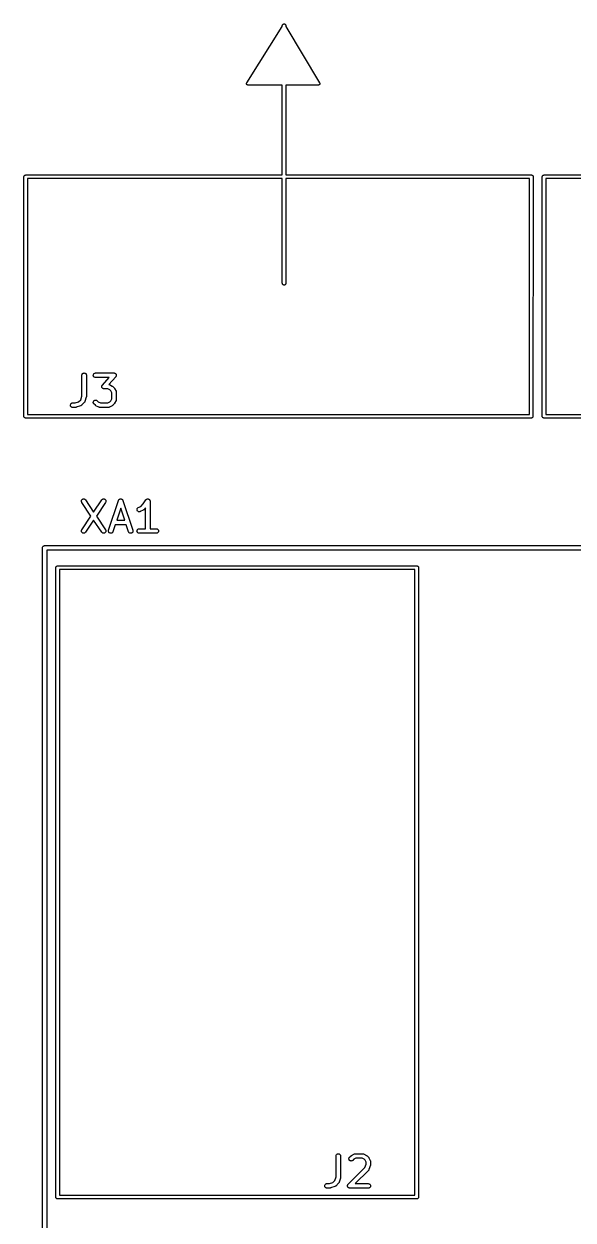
# Model space of a CAD drawing. Extents: x 3.21 to 7.14, y -3.49 to -0.7.
# Drawn here: x 3.208 to 3.93, y -2.274 to -0.701 of the extents above; entities that cross this region are included whole.
import ezdxf

# ---------------------------------------------------------------- set-up
doc = ezdxf.new("R2010")
doc.units = 0
doc.header["$MEASUREMENT"] = 0
doc.layers.add('BLACK', color=7, linetype='CONTINUOUS')

msp = doc.modelspace()

# ---------------------------------------------------------------- linework, layer by layer
at = {"layer": 'BLACK', "linetype": 'CONTINUOUS'}
for p, q in [((3.50084, -0.778447), (3.54764, -0.704551)), ((3.54764, -0.703301), (3.54767, -0.702954)), ((3.54764, -0.704551), (3.54764, -0.703301)), ((3.54767, -0.702954), (3.54781, -0.702509)), ((3.54781, -0.702509), (3.54803, -0.702099)), ((3.54803, -0.702099), (3.54832, -0.701739)), ((3.54832, -0.701739), (3.54868, -0.701444)), ((3.54868, -0.701444), (3.54909, -0.701224)), ((3.54909, -0.701224), (3.54954, -0.701089)), ((3.54954, -0.701089), (3.55, -0.701044)), ((3.55, -0.701044), (3.55046, -0.701089)), ((3.55046, -0.701089), (3.55091, -0.701224)), ((3.55091, -0.701224), (3.55132, -0.701444)), ((3.55132, -0.701444), (3.55168, -0.701739)), ((3.55168, -0.701739), (3.55197, -0.702099)), ((3.55197, -0.702099), (3.55219, -0.702509)), ((3.55219, -0.702509), (3.55233, -0.702954)), ((3.55233, -0.702954), (3.55236, -0.703301)), ((3.55236, -0.703301), (3.55236, -0.704611)), ((3.55236, -0.704611), (3.59669, -0.778487)), ((3.50053, -0.779486), (3.50055, -0.779323)), ((3.50053, -0.779515), (3.50053, -0.779486)), ((3.50053, -0.779543), (3.50053, -0.779515)), ((3.50055, -0.779706), (3.50053, -0.779543)), ((3.50055, -0.779323), (3.50056, -0.77916)), ((3.50057, -0.779869), (3.50055, -0.779706)), ((3.50056, -0.77916), (3.50057, -0.779133)), ((3.50057, -0.779104), (3.50062, -0.778947)), ((3.50057, -0.779133), (3.50057, -0.779104)), ((3.50057, -0.779896), (3.50057, -0.779869)), ((3.50058, -0.779924), (3.50057, -0.779896)), ((3.50063, -0.780081), (3.50058, -0.779924)), ((3.50062, -0.778947), (3.50066, -0.77879)), ((3.50067, -0.780237), (3.50063, -0.780081)), ((3.50066, -0.77879), (3.50068, -0.778764)), ((3.50069, -0.780263), (3.50067, -0.780237)), ((3.50068, -0.778764), (3.50069, -0.778737)), ((3.50069, -0.778737), (3.50076, -0.778593)), ((3.5007, -0.78029), (3.50069, -0.780263)), ((3.50078, -0.780433), (3.5007, -0.78029)), ((3.50076, -0.778593), (3.50084, -0.778447)), ((3.50085, -0.780578), (3.50078, -0.780433)), ((3.50087, -0.7806), (3.50085, -0.780578)), ((3.50088, -0.780625), (3.50087, -0.7806)), ((3.50099, -0.780749), (3.50088, -0.780625)), ((3.50109, -0.780877), (3.50099, -0.780749)), ((3.50112, -0.780896), (3.50109, -0.780877)), ((3.50113, -0.780917), (3.50112, -0.780896)), ((3.50126, -0.781019), (3.50113, -0.780917)), ((3.50139, -0.781124), (3.50126, -0.781019)), ((3.50141, -0.781138), (3.50139, -0.781124)), ((3.50144, -0.781156), (3.50141, -0.781138)), ((3.50158, -0.78123), (3.50144, -0.781156)), ((3.50172, -0.781309), (3.50158, -0.78123)), ((3.50175, -0.781318), (3.50172, -0.781309)), ((3.50178, -0.781331), (3.50175, -0.781318)), ((3.50193, -0.781376), (3.50178, -0.781331)), ((3.50209, -0.781425), (3.50193, -0.781376)), ((3.50212, -0.781429), (3.50209, -0.781425)), ((3.50215, -0.781436), (3.50212, -0.781429)), ((3.50231, -0.78145), (3.50215, -0.781436)), ((3.50247, -0.781468), (3.50231, -0.78145)), ((3.5025, -0.781469), (3.50247, -0.781468)), ((3.54764, -0.781469), (3.5025, -0.781469)), ((3.54764, -0.899657), (3.54764, -0.781469)), ((3.595, -0.781469), (3.55236, -0.781469)), ((3.55236, -0.781469), (3.55236, -0.899657)), ((3.59514, -0.781455), (3.595, -0.781469)), ((3.59528, -0.781449), (3.59514, -0.781455)), ((3.59533, -0.781436), (3.59528, -0.781449)), ((3.59538, -0.781431), (3.59533, -0.781436)), ((3.59552, -0.781391), (3.59538, -0.781431)), ((3.59565, -0.781357), (3.59552, -0.781391)), ((3.5957, -0.781335), (3.59565, -0.781357)), ((3.59575, -0.78132), (3.5957, -0.781335)), ((3.59587, -0.781254), (3.59575, -0.78132)), ((3.596, -0.781195), (3.59587, -0.781254)), ((3.59604, -0.781164), (3.596, -0.781195)), ((3.59609, -0.78114), (3.59604, -0.781164)), ((3.5962, -0.781051), (3.59609, -0.78114)), ((3.59631, -0.780968), (3.5962, -0.781051)), ((3.59635, -0.78093), (3.59631, -0.780968)), ((3.59639, -0.780897), (3.59635, -0.78093)), ((3.59648, -0.780789), (3.59639, -0.780897)), ((3.59657, -0.780686), (3.59648, -0.780789)), ((3.5966, -0.780641), (3.59657, -0.780686)), ((3.59663, -0.780601), (3.5966, -0.780641)), ((3.5967, -0.780477), (3.59663, -0.780601)), ((3.59669, -0.778487), (3.5967, -0.778511)), ((3.5967, -0.778511), (3.59676, -0.778639)), ((3.59677, -0.780358), (3.5967, -0.780477)), ((3.59676, -0.778639), (3.59683, -0.778763)), ((3.59679, -0.780309), (3.59677, -0.780358)), ((3.59681, -0.780263), (3.59679, -0.780309)), ((3.59686, -0.780129), (3.59681, -0.780263)), ((3.59683, -0.778763), (3.59684, -0.778813)), ((3.59684, -0.778813), (3.59686, -0.77886)), ((3.59686, -0.77886), (3.59689, -0.778997)), ((3.5969, -0.779997), (3.59686, -0.780129)), ((3.59689, -0.778997), (3.59693, -0.779131)), ((3.59691, -0.779946), (3.5969, -0.779997)), ((3.59693, -0.779896), (3.59691, -0.779946)), ((3.59693, -0.779131), (3.59694, -0.779183)), ((3.59694, -0.779756), (3.59693, -0.779896)), ((3.59694, -0.779183), (3.59695, -0.779234)), ((3.59696, -0.779618), (3.59694, -0.779756)), ((3.59695, -0.779234), (3.59696, -0.779374)), ((3.59696, -0.779374), (3.59697, -0.779514)), ((3.59697, -0.779514), (3.59696, -0.779566)), ((3.59696, -0.779566), (3.59696, -0.779618)), ((3.20763, -0.90202), (3.20767, -0.901557)), ((3.20764, -0.902136), (3.20763, -0.90202)), ((3.20764, -1.21686), (3.20764, -0.902136)), ((3.20767, -0.901557), (3.20781, -0.901111)), ((3.20781, -0.901111), (3.20803, -0.900701)), ((3.20803, -0.900701), (3.20832, -0.900341)), ((3.20832, -0.900341), (3.20868, -0.900046)), ((3.20868, -0.900046), (3.20909, -0.899827)), ((3.20909, -0.899827), (3.20954, -0.899692)), ((3.20954, -0.899692), (3.20988, -0.899657)), ((3.20988, -0.899657), (3.21, -0.899646)), ((3.21, -0.899646), (3.21012, -0.899657)), ((3.21012, -0.899657), (3.54764, -0.899657)), ((3.54764, -0.904382), (3.21236, -0.904382)), ((3.21236, -0.904382), (3.21236, -1.21462)), ((3.54764, -1.04212), (3.54764, -0.904382)), ((3.55236, -0.899657), (3.87516, -0.899657)), ((3.55236, -0.904382), (3.55236, -1.04212)), ((3.87291, -0.904382), (3.55236, -0.904382)), ((3.87264, -1.21464), (3.87291, -0.904382)), ((3.87516, -0.899657), (3.87528, -0.899646)), ((3.87528, -0.899646), (3.87547, -0.899665)), ((3.87547, -0.899665), (3.87574, -0.899692)), ((3.87574, -0.899692), (3.87574, -0.899692)), ((3.87574, -0.899692), (3.87574, -0.899692)), ((3.87574, -0.899692), (3.87592, -0.899748)), ((3.87592, -0.899748), (3.87618, -0.899827)), ((3.87618, -0.899827), (3.87619, -0.899827)), ((3.87619, -0.899827), (3.87619, -0.899828)), ((3.87619, -0.899828), (3.87635, -0.899915)), ((3.87635, -0.899915), (3.87659, -0.900046)), ((3.87659, -0.900046), (3.8766, -0.900047)), ((3.8766, -0.900047), (3.8766, -0.900047)), ((3.8766, -0.900047), (3.87674, -0.900168)), ((3.87674, -0.900168), (3.87695, -0.900341)), ((3.87695, -0.900341), (3.87695, -0.900342)), ((3.87695, -0.900342), (3.87696, -0.900343)), ((3.87696, -0.900343), (3.87709, -0.900505)), ((3.87709, -0.900505), (3.87725, -0.900701)), ((3.87725, -0.900701), (3.87725, -0.900702)), ((3.87725, -0.900702), (3.87725, -0.900703)), ((3.87725, -0.900703), (3.87735, -0.900895)), ((3.87735, -0.900895), (3.87747, -0.901111)), ((3.87764, -0.902137), (3.87736, -1.21689)), ((3.87747, -0.901111), (3.87747, -0.901112)), ((3.87747, -0.901112), (3.87747, -0.901113)), ((3.87747, -0.901113), (3.87753, -0.901323)), ((3.87753, -0.901323), (3.8776, -0.901557)), ((3.8776, -0.901557), (3.8776, -0.901558)), ((3.8776, -0.901558), (3.8776, -0.901559)), ((3.8776, -0.901559), (3.87762, -0.901769)), ((3.87762, -0.901769), (3.87765, -0.90202)), ((3.87765, -0.90202), (3.87764, -0.902137)), ((3.88963, -0.90202), (3.88967, -0.901557)), ((3.88964, -0.902136), (3.88963, -0.90202)), ((3.88964, -1.21686), (3.88964, -0.902136)), ((3.88967, -0.901557), (3.88981, -0.901111)), ((3.88981, -0.901111), (3.89003, -0.900701)), ((3.89003, -0.900701), (3.89032, -0.900341)), ((3.89032, -0.900341), (3.89068, -0.900046)), ((3.89068, -0.900046), (3.89109, -0.899827)), ((3.89109, -0.899827), (3.89154, -0.899692)), ((3.89154, -0.899692), (3.89188, -0.899657)), ((3.89188, -0.899657), (3.892, -0.899646)), ((3.892, -0.899646), (3.89212, -0.899657)), ((3.89212, -0.899657), (4.22964, -0.899657)), ((4.22964, -0.904382), (3.89436, -0.904382)), ((3.89436, -0.904382), (3.89436, -1.21462)), ((3.54767, -1.04246), (3.54764, -1.04212)), ((3.54781, -1.04291), (3.54767, -1.04246)), ((3.54803, -1.04332), (3.54781, -1.04291)), ((3.54832, -1.04368), (3.54803, -1.04332)), ((3.54868, -1.04397), (3.54832, -1.04368)), ((3.54909, -1.04419), (3.54868, -1.04397)), ((3.54954, -1.04433), (3.54909, -1.04419)), ((3.55, -1.04437), (3.54954, -1.04433)), ((3.55046, -1.04433), (3.55, -1.04437)), ((3.55091, -1.04419), (3.55046, -1.04433)), ((3.55132, -1.04397), (3.55091, -1.04419)), ((3.55168, -1.04368), (3.55132, -1.04397)), ((3.55197, -1.04332), (3.55168, -1.04368)), ((3.55219, -1.04291), (3.55197, -1.04332)), ((3.55233, -1.04246), (3.55219, -1.04291)), ((3.55236, -1.04212), (3.55233, -1.04246)), ((3.28392, -1.1629), (3.28399, -1.16233)), ((3.28392, -1.16294), (3.28392, -1.1629)), ((3.28392, -1.19058), (3.28392, -1.16294)), ((3.28399, -1.16233), (3.28416, -1.16178)), ((3.28416, -1.16178), (3.28444, -1.16127)), ((3.28444, -1.16127), (3.28481, -1.16083)), ((3.28481, -1.16083), (3.28526, -1.16047)), ((3.28526, -1.16047), (3.28577, -1.1602)), ((3.28577, -1.1602), (3.28632, -1.16004)), ((3.28632, -1.16004), (3.2869, -1.15999)), ((3.2869, -1.15999), (3.28747, -1.16005)), ((3.28747, -1.16005), (3.28802, -1.16022)), ((3.28802, -1.16022), (3.28853, -1.16049)), ((3.28853, -1.16049), (3.28897, -1.16086)), ((3.28897, -1.16086), (3.28934, -1.16131)), ((3.28934, -1.16131), (3.28961, -1.16181)), ((3.28961, -1.16181), (3.28977, -1.16237)), ((3.28977, -1.16237), (3.28983, -1.16294)), ((3.28983, -1.16294), (3.28983, -1.19106)), ((3.29892, -1.16292), (3.29898, -1.16235)), ((3.29897, -1.16349), (3.29892, -1.16292)), ((3.29914, -1.16405), (3.29897, -1.16349)), ((3.29898, -1.16235), (3.29915, -1.1618)), ((3.29915, -1.1618), (3.29943, -1.16129)), ((3.29943, -1.16129), (3.29979, -1.16084)), ((3.29979, -1.16084), (3.30024, -1.16048)), ((3.30024, -1.16048), (3.30075, -1.16021)), ((3.30075, -1.16021), (3.3013, -1.16004)), ((3.3013, -1.16004), (3.30187, -1.15999)), ((3.30187, -1.15999), (3.32625, -1.15999)), ((3.32625, -1.15999), (3.32629, -1.15999)), ((3.32629, -1.15999), (3.32647, -1.16001)), ((3.32647, -1.16001), (3.32666, -1.16002)), ((3.32666, -1.16002), (3.32676, -1.16004)), ((3.32676, -1.16004), (3.32686, -1.16005)), ((3.32686, -1.16005), (3.32704, -1.16011)), ((3.32704, -1.16011), (3.32722, -1.16015)), ((3.32722, -1.16015), (3.32731, -1.16019)), ((3.32731, -1.16019), (3.32741, -1.16023)), ((3.32741, -1.16023), (3.32757, -1.16032)), ((3.32757, -1.16032), (3.32774, -1.16039)), ((3.32774, -1.16039), (3.32782, -1.16045)), ((3.32782, -1.16045), (3.32791, -1.1605)), ((3.32791, -1.1605), (3.32806, -1.16062)), ((3.32806, -1.16062), (3.32821, -1.16073)), ((3.32821, -1.16073), (3.32828, -1.16081)), ((3.32828, -1.16081), (3.32836, -1.16087)), ((3.32836, -1.16087), (3.32847, -1.16102)), ((3.32847, -1.16102), (3.3286, -1.16115)), ((3.3286, -1.16115), (3.32865, -1.16124)), ((3.32865, -1.16124), (3.32872, -1.16132)), ((3.32872, -1.16132), (3.3288, -1.16149)), ((3.3288, -1.16149), (3.3289, -1.16165)), ((3.3289, -1.16165), (3.32894, -1.16174)), ((3.32894, -1.16174), (3.32898, -1.16183)), ((3.32898, -1.16183), (3.32904, -1.16201)), ((3.32904, -1.16201), (3.3291, -1.16219)), ((3.32908, -1.16371), (3.32904, -1.16389)), ((3.32914, -1.16353), (3.32908, -1.16371)), ((3.3291, -1.16219), (3.32912, -1.16229)), ((3.32912, -1.16229), (3.32915, -1.16239)), ((3.32915, -1.16343), (3.32914, -1.16353)), ((3.32915, -1.16239), (3.32916, -1.16257)), ((3.32917, -1.16333), (3.32915, -1.16343)), ((3.32916, -1.16257), (3.32919, -1.16275)), ((3.32918, -1.16314), (3.32917, -1.16333)), ((3.3292, -1.16296), (3.32918, -1.16314)), ((3.32919, -1.16275), (3.32919, -1.16286)), ((3.32919, -1.16286), (3.3292, -1.16296)), ((3.2994, -1.16456), (3.29914, -1.16405)), ((3.29977, -1.16501), (3.2994, -1.16456)), ((3.30021, -1.16538), (3.29977, -1.16501)), ((3.30071, -1.16565), (3.30021, -1.16538)), ((3.30126, -1.16583), (3.30071, -1.16565)), ((3.30183, -1.16589), (3.30126, -1.16583)), ((3.30187, -1.16589), (3.30183, -1.16589)), ((3.31974, -1.16589), (3.30187, -1.16589)), ((3.31017, -1.17792), (3.31019, -1.17773)), ((3.31018, -1.17802), (3.31017, -1.17792)), ((3.31018, -1.17812), (3.31018, -1.17802)), ((3.31021, -1.17831), (3.31018, -1.17812)), ((3.31019, -1.17773), (3.3102, -1.17755)), ((3.3102, -1.17755), (3.31022, -1.17745)), ((3.31022, -1.17849), (3.31021, -1.17831)), ((3.31022, -1.17745), (3.31023, -1.17734)), ((3.31025, -1.17859), (3.31022, -1.17849)), ((3.31023, -1.17734), (3.31029, -1.17717)), ((3.31027, -1.17869), (3.31025, -1.17859)), ((3.31033, -1.17887), (3.31027, -1.17869)), ((3.31029, -1.17717), (3.31033, -1.17699)), ((3.31033, -1.17699), (3.31037, -1.17689)), ((3.31039, -1.17904), (3.31033, -1.17887)), ((3.31037, -1.17689), (3.3104, -1.17679)), ((3.31043, -1.17914), (3.31039, -1.17904)), ((3.3104, -1.17679), (3.31049, -1.17663)), ((3.31047, -1.17923), (3.31043, -1.17914)), ((3.31057, -1.17939), (3.31047, -1.17923)), ((3.31049, -1.17663), (3.31057, -1.17646)), ((3.31057, -1.17646), (3.31063, -1.17638)), ((3.31065, -1.17956), (3.31057, -1.17939)), ((3.31063, -1.17638), (3.31068, -1.17629)), ((3.31068, -1.17629), (3.31079, -1.17614)), ((3.31079, -1.17614), (3.3109, -1.17599)), ((3.3109, -1.17599), (3.31974, -1.16589)), ((3.32847, -1.16488), (3.31954, -1.17509)), ((3.31954, -1.17509), (3.31972, -1.17516)), ((3.31972, -1.17516), (3.31991, -1.17522)), ((3.31991, -1.17522), (3.31999, -1.17527)), ((3.31999, -1.17527), (3.32007, -1.1753)), ((3.32007, -1.1753), (3.32382, -1.17717)), ((3.32382, -1.17717), (3.32385, -1.17719)), ((3.32385, -1.17719), (3.32399, -1.17728)), ((3.32399, -1.17728), (3.32414, -1.17736)), ((3.32414, -1.17736), (3.32423, -1.17744)), ((3.32423, -1.17744), (3.32434, -1.1775)), ((3.32434, -1.1775), (3.32446, -1.17762)), ((3.32446, -1.17762), (3.32459, -1.17773)), ((3.32459, -1.17773), (3.32646, -1.1796)), ((3.32858, -1.16473), (3.32847, -1.16488)), ((3.32869, -1.16459), (3.32858, -1.16473)), ((3.32874, -1.1645), (3.32869, -1.16459)), ((3.3288, -1.16442), (3.32874, -1.1645)), ((3.32888, -1.16425), (3.3288, -1.16442)), ((3.32897, -1.16408), (3.32888, -1.16425)), ((3.329, -1.16399), (3.32897, -1.16408)), ((3.32904, -1.16389), (3.329, -1.16399)), ((3.27966, -1.19785), (3.28242, -1.19509)), ((3.28242, -1.19509), (3.28392, -1.19058)), ((3.28968, -1.192), (3.2878, -1.19762)), ((3.28971, -1.19183), (3.28968, -1.192)), ((3.28976, -1.19168), (3.28971, -1.19183)), ((3.28978, -1.19155), (3.28976, -1.19168)), ((3.28981, -1.19143), (3.28978, -1.19155)), ((3.28983, -1.1911), (3.28981, -1.19127)), ((3.28981, -1.19127), (3.28981, -1.19143)), ((3.28983, -1.19106), (3.28983, -1.1911)), ((3.31072, -1.17964), (3.31065, -1.17956)), ((3.31077, -1.17972), (3.31072, -1.17964)), ((3.3109, -1.17986), (3.31077, -1.17972)), ((3.31101, -1.18), (3.3109, -1.17986)), ((3.31109, -1.18007), (3.31101, -1.18)), ((3.31116, -1.18015), (3.31109, -1.18007)), ((3.31131, -1.18026), (3.31116, -1.18015)), ((3.31146, -1.18037), (3.31131, -1.18026)), ((3.31155, -1.18042), (3.31146, -1.18037)), ((3.31163, -1.18049), (3.31155, -1.18042)), ((3.3118, -1.18056), (3.31163, -1.18049)), ((3.31196, -1.18065), (3.3118, -1.18056)), ((3.31206, -1.18068), (3.31196, -1.18065)), ((3.31215, -1.18073), (3.31206, -1.18068)), ((3.31233, -1.18077), (3.31215, -1.18073)), ((3.31251, -1.18083), (3.31233, -1.18077)), ((3.31261, -1.18084), (3.31251, -1.18083)), ((3.31271, -1.18086), (3.31261, -1.18084)), ((3.3129, -1.18087), (3.31271, -1.18086)), ((3.31308, -1.18089), (3.3129, -1.18087)), ((3.31312, -1.18089), (3.31308, -1.18089)), ((3.31805, -1.18089), (3.31312, -1.18089)), ((3.32075, -1.18224), (3.31805, -1.18089)), ((3.32195, -1.18344), (3.32075, -1.18224)), ((3.32329, -1.18613), (3.32195, -1.18344)), ((3.32195, -1.19681), (3.32329, -1.19411)), ((3.32329, -1.19411), (3.32329, -1.18613)), ((3.32646, -1.1796), (3.32649, -1.17963)), ((3.32649, -1.17963), (3.32659, -1.17976)), ((3.32659, -1.17976), (3.32671, -1.17988)), ((3.32671, -1.17988), (3.32677, -1.17998)), ((3.32677, -1.17998), (3.32685, -1.18008)), ((3.32685, -1.18008), (3.32692, -1.18023)), ((3.32692, -1.18023), (3.32701, -1.18037)), ((3.32701, -1.18037), (3.32889, -1.18412)), ((3.32889, -1.18412), (3.32891, -1.18415)), ((3.32891, -1.18415), (3.32894, -1.18424)), ((3.32894, -1.18424), (3.32898, -1.18431)), ((3.32898, -1.18431), (3.32904, -1.18451)), ((3.32904, -1.18451), (3.3291, -1.18469)), ((3.3291, -1.18469), (3.32912, -1.18478)), ((3.32912, -1.18478), (3.32914, -1.18486)), ((3.32916, -1.19522), (3.32913, -1.19543)), ((3.32914, -1.18486), (3.32916, -1.18506)), ((3.32916, -1.18506), (3.32919, -1.18526)), ((3.32919, -1.19503), (3.32916, -1.19522)), ((3.32919, -1.18526), (3.32919, -1.18535)), ((3.32919, -1.18535), (3.3292, -1.18544)), ((3.3292, -1.19485), (3.32919, -1.19494)), ((3.32919, -1.19494), (3.32919, -1.19503)), ((3.3292, -1.18544), (3.3292, -1.19481)), ((3.3292, -1.19481), (3.3292, -1.19485)), ((3.26893, -1.20229), (3.26899, -1.20172)), ((3.26898, -1.20286), (3.26893, -1.20229)), ((3.26914, -1.20342), (3.26898, -1.20286)), ((3.26899, -1.20172), (3.26916, -1.20117)), ((3.26941, -1.20393), (3.26914, -1.20342)), ((3.26916, -1.20117), (3.26943, -1.20066)), ((3.26977, -1.20438), (3.26941, -1.20393)), ((3.26943, -1.20066), (3.2698, -1.20022)), ((3.27021, -1.20475), (3.26977, -1.20438)), ((3.2698, -1.20022), (3.27024, -1.19985)), ((3.27072, -1.20502), (3.27021, -1.20475)), ((3.27024, -1.19985), (3.27075, -1.19958)), ((3.27126, -1.2052), (3.27072, -1.20502)), ((3.27075, -1.19958), (3.2713, -1.19941)), ((3.27184, -1.20526), (3.27126, -1.2052)), ((3.2713, -1.19941), (3.27188, -1.19936)), ((3.27188, -1.20526), (3.27184, -1.20526)), ((3.27188, -1.19936), (3.27515, -1.19936)), ((3.27563, -1.20526), (3.27188, -1.20526)), ((3.27515, -1.19936), (3.27966, -1.19785)), ((3.27579, -1.20525), (3.27563, -1.20526)), ((3.27596, -1.20524), (3.27579, -1.20525)), ((3.27608, -1.20522), (3.27596, -1.20524)), ((3.2762, -1.20521), (3.27608, -1.20522)), ((3.27636, -1.20516), (3.2762, -1.20521)), ((3.27652, -1.20512), (3.27636, -1.20516)), ((3.27656, -1.20511), (3.27652, -1.20512)), ((3.28219, -1.20324), (3.27656, -1.20511)), ((3.28227, -1.2032), (3.28219, -1.20324)), ((3.28235, -1.20318), (3.28227, -1.2032)), ((3.28253, -1.20308), (3.28235, -1.20318)), ((3.28271, -1.203), (3.28253, -1.20308)), ((3.28278, -1.20295), (3.28271, -1.203)), ((3.28286, -1.20291), (3.28278, -1.20295)), ((3.28302, -1.20279), (3.28286, -1.20291)), ((3.28318, -1.20267), (3.28302, -1.20279)), ((3.28324, -1.20261), (3.28318, -1.20267)), ((3.28331, -1.20255), (3.28324, -1.20261)), ((3.28334, -1.20252), (3.28331, -1.20255)), ((3.28709, -1.19877), (3.28334, -1.20252)), ((3.28714, -1.19871), (3.28709, -1.19877)), ((3.28721, -1.19865), (3.28714, -1.19871)), ((3.28733, -1.19848), (3.28721, -1.19865)), ((3.28746, -1.19833), (3.28733, -1.19848)), ((3.2875, -1.19825), (3.28746, -1.19833)), ((3.28755, -1.19818), (3.2875, -1.19825)), ((3.28763, -1.198), (3.28755, -1.19818)), ((3.28773, -1.19782), (3.28763, -1.198)), ((3.28775, -1.19774), (3.28773, -1.19782)), ((3.28779, -1.19766), (3.28775, -1.19774)), ((3.2878, -1.19762), (3.28779, -1.19766)), ((3.29892, -1.19853), (3.29898, -1.19796)), ((3.29897, -1.1991), (3.29892, -1.19853)), ((3.29913, -1.19966), (3.29897, -1.1991)), ((3.29898, -1.19796), (3.29916, -1.19741)), ((3.2994, -1.20017), (3.29913, -1.19966)), ((3.29916, -1.19741), (3.29943, -1.1969)), ((3.29976, -1.20062), (3.2994, -1.20017)), ((3.29943, -1.1969), (3.2998, -1.19646)), ((3.29979, -1.20065), (3.29976, -1.20062)), ((3.30166, -1.20252), (3.29979, -1.20065)), ((3.2998, -1.19646), (3.30025, -1.1961)), ((3.30025, -1.1961), (3.30076, -1.19583)), ((3.30076, -1.19583), (3.30131, -1.19566)), ((3.30131, -1.19566), (3.30189, -1.19561)), ((3.30179, -1.20263), (3.30166, -1.20252)), ((3.30191, -1.20274), (3.30179, -1.20263)), ((3.30189, -1.19561), (3.30246, -1.19567)), ((3.30201, -1.20281), (3.30191, -1.20274)), ((3.30211, -1.20289), (3.30201, -1.20281)), ((3.30225, -1.20297), (3.30211, -1.20289)), ((3.30239, -1.20306), (3.30225, -1.20297)), ((3.30243, -1.20308), (3.30239, -1.20306)), ((3.30618, -1.20495), (3.30243, -1.20308)), ((3.30246, -1.19567), (3.30301, -1.19583)), ((3.30301, -1.19583), (3.30352, -1.19611)), ((3.30352, -1.19611), (3.30396, -1.19647)), ((3.30396, -1.19647), (3.3055, -1.19801)), ((3.3055, -1.19801), (3.3082, -1.19936)), ((3.30626, -1.20498), (3.30618, -1.20495)), ((3.30634, -1.20502), (3.30626, -1.20498)), ((3.30653, -1.20509), (3.30634, -1.20502)), ((3.30672, -1.20516), (3.30653, -1.20509)), ((3.3068, -1.20517), (3.30672, -1.20516)), ((3.30689, -1.2052), (3.3068, -1.20517)), ((3.30709, -1.20522), (3.30689, -1.2052)), ((3.30728, -1.20526), (3.30709, -1.20522)), ((3.30737, -1.20525), (3.30728, -1.20526)), ((3.30746, -1.20526), (3.30737, -1.20525)), ((3.3075, -1.20526), (3.30746, -1.20526)), ((3.31875, -1.20526), (3.3075, -1.20526)), ((3.3082, -1.19936), (3.31805, -1.19936)), ((3.31805, -1.19936), (3.32075, -1.19801)), ((3.31883, -1.20525), (3.31875, -1.20526)), ((3.31892, -1.20526), (3.31883, -1.20525)), ((3.31912, -1.20523), (3.31892, -1.20526)), ((3.31932, -1.20521), (3.31912, -1.20523)), ((3.3194, -1.20518), (3.31932, -1.20521)), ((3.31949, -1.20517), (3.3194, -1.20518)), ((3.31968, -1.2051), (3.31949, -1.20517)), ((3.31987, -1.20504), (3.31968, -1.2051)), ((3.31995, -1.205), (3.31987, -1.20504)), ((3.32003, -1.20497), (3.31995, -1.205)), ((3.32007, -1.20495), (3.32003, -1.20497)), ((3.32382, -1.20308), (3.32007, -1.20495)), ((3.32075, -1.19801), (3.32195, -1.19681)), ((3.32396, -1.20299), (3.32382, -1.20308)), ((3.32411, -1.20291), (3.32396, -1.20299)), ((3.3242, -1.20284), (3.32411, -1.20291)), ((3.32431, -1.20277), (3.3242, -1.20284)), ((3.32443, -1.20266), (3.32431, -1.20277)), ((3.32456, -1.20255), (3.32443, -1.20266)), ((3.32459, -1.20252), (3.32456, -1.20255)), ((3.32646, -1.20065), (3.32459, -1.20252)), ((3.32657, -1.20052), (3.32646, -1.20065)), ((3.32668, -1.2004), (3.32657, -1.20052)), ((3.32675, -1.2003), (3.32668, -1.2004)), ((3.32683, -1.2002), (3.32675, -1.2003)), ((3.3269, -1.20006), (3.32683, -1.2002)), ((3.32699, -1.19992), (3.3269, -1.20006)), ((3.32701, -1.19988), (3.32699, -1.19992)), ((3.32889, -1.19613), (3.32701, -1.19988)), ((3.32892, -1.19605), (3.32889, -1.19613)), ((3.32896, -1.19597), (3.32892, -1.19605)), ((3.32902, -1.19578), (3.32896, -1.19597)), ((3.32909, -1.19559), (3.32902, -1.19578)), ((3.32911, -1.19551), (3.32909, -1.19559)), ((3.32913, -1.19543), (3.32911, -1.19551)), ((3.20763, -1.21698), (3.20764, -1.21686)), ((3.20767, -1.21744), (3.20763, -1.21698)), ((3.20781, -1.21789), (3.20767, -1.21744)), ((3.20803, -1.2183), (3.20781, -1.21789)), ((3.20781, -1.21789), (3.20781, -1.21789)), ((3.20832, -1.21866), (3.20803, -1.2183)), ((3.20845, -1.21876), (3.20832, -1.21866)), ((3.20868, -1.21895), (3.20845, -1.21876)), ((3.20909, -1.21917), (3.20868, -1.21895)), ((3.20954, -1.21931), (3.20909, -1.21917)), ((3.20909, -1.21917), (3.20909, -1.21917)), ((3.21, -1.21935), (3.20954, -1.21931)), ((3.21012, -1.21934), (3.21, -1.21935)), ((3.87488, -1.21936), (3.21012, -1.21934)), ((3.21236, -1.21462), (3.87264, -1.21464)), ((3.875, -1.21937), (3.87488, -1.21936)), ((3.87511, -1.21936), (3.875, -1.21937)), ((3.87512, -1.21936), (3.87511, -1.21936)), ((3.87525, -1.21935), (3.87512, -1.21936)), ((3.87546, -1.21933), (3.87525, -1.21935)), ((3.87567, -1.21926), (3.87546, -1.21933)), ((3.87546, -1.21933), (3.87546, -1.21933)), ((3.87546, -1.21933), (3.87546, -1.21933)), ((3.87591, -1.21919), (3.87567, -1.21926)), ((3.87609, -1.2191), (3.87591, -1.21919)), ((3.87591, -1.21919), (3.87591, -1.21919)), ((3.87591, -1.21919), (3.87591, -1.21919)), ((3.87632, -1.21897), (3.87609, -1.2191)), ((3.87648, -1.21884), (3.87632, -1.21897)), ((3.87632, -1.21897), (3.87632, -1.21897)), ((3.87632, -1.21897), (3.87632, -1.21897)), ((3.87668, -1.21868), (3.87648, -1.21884)), ((3.87684, -1.21849), (3.87668, -1.21868)), ((3.87668, -1.21868), (3.87668, -1.21868)), ((3.87668, -1.21868), (3.87668, -1.21868)), ((3.87697, -1.21832), (3.87684, -1.21849)), ((3.8771, -1.21809), (3.87697, -1.21832)), ((3.87697, -1.21832), (3.87697, -1.21832)), ((3.87697, -1.21832), (3.87697, -1.21832)), ((3.87719, -1.21791), (3.8771, -1.21809)), ((3.87726, -1.21768), (3.87719, -1.21791)), ((3.87719, -1.21791), (3.87719, -1.21791)), ((3.87719, -1.21791), (3.87719, -1.21791)), ((3.87733, -1.21747), (3.87726, -1.21768)), ((3.87735, -1.21725), (3.87733, -1.21746)), ((3.87733, -1.21746), (3.87733, -1.21746)), ((3.87733, -1.21746), (3.87733, -1.21747)), ((3.87736, -1.21712), (3.87735, -1.21725)), ((3.87736, -1.21689), (3.87737, -1.217)), ((3.87737, -1.217), (3.87736, -1.21712)), ((3.87736, -1.21712), (3.87736, -1.21712)), ((3.88963, -1.21698), (3.88964, -1.21686)), ((3.88967, -1.21744), (3.88963, -1.21698)), ((3.88981, -1.21789), (3.88967, -1.21744)), ((3.89003, -1.2183), (3.88981, -1.21789)), ((3.88981, -1.21789), (3.88981, -1.21789)), ((3.89032, -1.21866), (3.89003, -1.2183)), ((3.89045, -1.21876), (3.89032, -1.21866)), ((3.89068, -1.21895), (3.89045, -1.21876)), ((3.89109, -1.21917), (3.89068, -1.21895)), ((3.89154, -1.21931), (3.89109, -1.21917)), ((3.89109, -1.21917), (3.89109, -1.21917)), ((3.892, -1.21935), (3.89154, -1.21931)), ((3.89212, -1.21934), (3.892, -1.21935)), ((4.55688, -1.21936), (3.89212, -1.21934)), ((3.89436, -1.21462), (4.55464, -1.21464)), ((3.2833, -1.3284), (3.28337, -1.32783)), ((3.28335, -1.32898), (3.2833, -1.3284)), ((3.28351, -1.32953), (3.28335, -1.32898)), ((3.28337, -1.32783), (3.28354, -1.32728)), ((3.28378, -1.33004), (3.28351, -1.32953)), ((3.28354, -1.32728), (3.28382, -1.32678)), ((3.2838, -1.33008), (3.28378, -1.33004)), ((3.29583, -1.34813), (3.2838, -1.33008)), ((3.28382, -1.32678), (3.28419, -1.32633)), ((3.28419, -1.32633), (3.28464, -1.32597)), ((3.28464, -1.32597), (3.28515, -1.3257)), ((3.28515, -1.3257), (3.2857, -1.32554)), ((3.2857, -1.32554), (3.28627, -1.32549)), ((3.28627, -1.32549), (3.28685, -1.32555)), ((3.28685, -1.32555), (3.2874, -1.32572)), ((3.2874, -1.32572), (3.2879, -1.32599)), ((3.2879, -1.32599), (3.28835, -1.32636)), ((3.28835, -1.32636), (3.28871, -1.3268)), ((3.28871, -1.3268), (3.29938, -1.3428)), ((3.29938, -1.3428), (3.31005, -1.3268)), ((3.31496, -1.33008), (3.30293, -1.34813)), ((3.31005, -1.3268), (3.31007, -1.32677)), ((3.31007, -1.32677), (3.31044, -1.32633)), ((3.31044, -1.32633), (3.31089, -1.32597)), ((3.31089, -1.32597), (3.3114, -1.3257)), ((3.3114, -1.3257), (3.31195, -1.32554)), ((3.31195, -1.32554), (3.31253, -1.32549)), ((3.31253, -1.32549), (3.3131, -1.32555)), ((3.3131, -1.32555), (3.31365, -1.32572)), ((3.31365, -1.32572), (3.31416, -1.32599)), ((3.31416, -1.32599), (3.3146, -1.32636)), ((3.3146, -1.32636), (3.31496, -1.32681)), ((3.31496, -1.32681), (3.31523, -1.32732)), ((3.31523, -1.32957), (3.31496, -1.33008)), ((3.31523, -1.32732), (3.3154, -1.32787)), ((3.3154, -1.32902), (3.31523, -1.32957)), ((3.3154, -1.32787), (3.31546, -1.32844)), ((3.31546, -1.32844), (3.3154, -1.32902)), ((3.31908, -1.36688), (3.3322, -1.32751)), ((3.3322, -1.32751), (3.33221, -1.32747)), ((3.33221, -1.32747), (3.3323, -1.32728)), ((3.3323, -1.32728), (3.33237, -1.32709)), ((3.33237, -1.32709), (3.33242, -1.32702)), ((3.33242, -1.32702), (3.33245, -1.32694)), ((3.33245, -1.32694), (3.33257, -1.32678)), ((3.33257, -1.32678), (3.33268, -1.32661)), ((3.33268, -1.32661), (3.33274, -1.32655)), ((3.33274, -1.32655), (3.33279, -1.32648)), ((3.33279, -1.32648), (3.33294, -1.32634)), ((3.33294, -1.32634), (3.33308, -1.32619)), ((3.33308, -1.32619), (3.33315, -1.32614)), ((3.33315, -1.32614), (3.33322, -1.32609)), ((3.33322, -1.32609), (3.33339, -1.32598)), ((3.33339, -1.32598), (3.33356, -1.32586)), ((3.33356, -1.32586), (3.33364, -1.32583)), ((3.33364, -1.32583), (3.33371, -1.32579)), ((3.33371, -1.32579), (3.3339, -1.32571)), ((3.3339, -1.32571), (3.33409, -1.32563)), ((3.33409, -1.32563), (3.33417, -1.32561)), ((3.33417, -1.32561), (3.33425, -1.32558)), ((3.33425, -1.32558), (3.33445, -1.32555)), ((3.33445, -1.32555), (3.33465, -1.32551)), ((3.33465, -1.32551), (3.33473, -1.32551)), ((3.33473, -1.32551), (3.33482, -1.32549)), ((3.33482, -1.32549), (3.33502, -1.3255)), ((3.33502, -1.3255), (3.33522, -1.3255)), ((3.33522, -1.3255), (3.33531, -1.32551)), ((3.33531, -1.32551), (3.33539, -1.32551)), ((3.33539, -1.32551), (3.33559, -1.32556)), ((3.33559, -1.32556), (3.33579, -1.3256)), ((3.33579, -1.3256), (3.33587, -1.32563)), ((3.33587, -1.32563), (3.33595, -1.32565)), ((3.33595, -1.32565), (3.33614, -1.32573)), ((3.33614, -1.32573), (3.33633, -1.3258)), ((3.33633, -1.3258), (3.3364, -1.32585)), ((3.3364, -1.32585), (3.33648, -1.32588)), ((3.33648, -1.32588), (3.33664, -1.326)), ((3.33664, -1.326), (3.33682, -1.32611)), ((3.33682, -1.32611), (3.33688, -1.32617)), ((3.33688, -1.32617), (3.33695, -1.32622)), ((3.33695, -1.32622), (3.33709, -1.32637)), ((3.33709, -1.32637), (3.33723, -1.32651)), ((3.33723, -1.32651), (3.33728, -1.32658)), ((3.33728, -1.32658), (3.33734, -1.32664)), ((3.33734, -1.32664), (3.33745, -1.32681)), ((3.33745, -1.32681), (3.33757, -1.32698)), ((3.33757, -1.32698), (3.3376, -1.32706)), ((3.3376, -1.32706), (3.33765, -1.32713)), ((3.33765, -1.32713), (3.33772, -1.32732)), ((3.33772, -1.32732), (3.3378, -1.32751)), ((3.3378, -1.32751), (3.35092, -1.36688)), ((3.35805, -1.33705), (3.36137, -1.33539)), ((3.36137, -1.33539), (3.36458, -1.33218)), ((3.36458, -1.33218), (3.36816, -1.3268)), ((3.36816, -1.3268), (3.36818, -1.32677)), ((3.36818, -1.32677), (3.36818, -1.32677)), ((3.36818, -1.32677), (3.36818, -1.32677)), ((3.36818, -1.32677), (3.36819, -1.32677)), ((3.36819, -1.32677), (3.36837, -1.32655)), ((3.36837, -1.32655), (3.36855, -1.32633)), ((3.36855, -1.32633), (3.36856, -1.32633)), ((3.36856, -1.32633), (3.36879, -1.32614)), ((3.36856, -1.32633), (3.36856, -1.32633)), ((3.36879, -1.32614), (3.369, -1.32597)), ((3.369, -1.32597), (3.36901, -1.32597)), ((3.36901, -1.32597), (3.36928, -1.32583)), ((3.36901, -1.32597), (3.36901, -1.32597)), ((3.36928, -1.32583), (3.36951, -1.3257)), ((3.36951, -1.3257), (3.36952, -1.3257)), ((3.36952, -1.3257), (3.3698, -1.32562)), ((3.36952, -1.3257), (3.36952, -1.3257)), ((3.3698, -1.32562), (3.37007, -1.32554)), ((3.37007, -1.32554), (3.37036, -1.32551)), ((3.37007, -1.32554), (3.37007, -1.32554)), ((3.37007, -1.32554), (3.37007, -1.32554)), ((3.37036, -1.32551), (3.37064, -1.32549)), ((3.37064, -1.32549), (3.37065, -1.32549)), ((3.37064, -1.32549), (3.37064, -1.32549)), ((3.37065, -1.32549), (3.37094, -1.32552)), ((3.37094, -1.32552), (3.37121, -1.32555)), ((3.37121, -1.32555), (3.37122, -1.32555)), ((3.37122, -1.32555), (3.37122, -1.32555)), ((3.37122, -1.32555), (3.37151, -1.32564)), ((3.37151, -1.32564), (3.37176, -1.32572)), ((3.37176, -1.32572), (3.37177, -1.32572)), ((3.37177, -1.32572), (3.37177, -1.32572)), ((3.37177, -1.32572), (3.37203, -1.32586)), ((3.37203, -1.32586), (3.37227, -1.32599)), ((3.37227, -1.32599), (3.37227, -1.32599)), ((3.37227, -1.32599), (3.37228, -1.32599)), ((3.37228, -1.32599), (3.3725, -1.32618)), ((3.3725, -1.32618), (3.37272, -1.32636)), ((3.37272, -1.32636), (3.37272, -1.32636)), ((3.37272, -1.32636), (3.37272, -1.32636)), ((3.37272, -1.32636), (3.37291, -1.3266)), ((3.37291, -1.3266), (3.37308, -1.32681)), ((3.37308, -1.32681), (3.37308, -1.32681)), ((3.37308, -1.32681), (3.37308, -1.32681)), ((3.37308, -1.32681), (3.37323, -1.32708)), ((3.37323, -1.32708), (3.37335, -1.32731)), ((3.37335, -1.32731), (3.37335, -1.32732)), ((3.37335, -1.32732), (3.37335, -1.32732)), ((3.37335, -1.32732), (3.37344, -1.3276)), ((3.37344, -1.3276), (3.37352, -1.32787)), ((3.37352, -1.32787), (3.37352, -1.32787)), ((3.37352, -1.32787), (3.37352, -1.32787)), ((3.37352, -1.32787), (3.37355, -1.32816)), ((3.37355, -1.32816), (3.37357, -1.32844)), ((3.37357, -1.32844), (3.37357, -1.36486)), ((3.2838, -1.36617), (3.29583, -1.34813)), ((3.30293, -1.34813), (3.31496, -1.36617)), ((3.335, -1.33778), (3.32972, -1.35361)), ((3.34028, -1.35361), (3.335, -1.33778)), ((3.35643, -1.33988), (3.35644, -1.33931)), ((3.35652, -1.34045), (3.35643, -1.33988)), ((3.35644, -1.33931), (3.35657, -1.33875)), ((3.35672, -1.34099), (3.35652, -1.34045)), ((3.35657, -1.33875), (3.35681, -1.33822)), ((3.35703, -1.34148), (3.35672, -1.34099)), ((3.35681, -1.33822), (3.35714, -1.33775)), ((3.35742, -1.3419), (3.35703, -1.34148)), ((3.35714, -1.33775), (3.35756, -1.33735)), ((3.35789, -1.34224), (3.35742, -1.3419)), ((3.35756, -1.33735), (3.35805, -1.33705)), ((3.35841, -1.34248), (3.35789, -1.34224)), ((3.35897, -1.34261), (3.35841, -1.34248)), ((3.35955, -1.34264), (3.35897, -1.34261)), ((3.36011, -1.34255), (3.35955, -1.34264)), ((3.36066, -1.34235), (3.36011, -1.34255)), ((3.36069, -1.34233), (3.36066, -1.34235)), ((3.36444, -1.34046), (3.36069, -1.34233)), ((3.36458, -1.34037), (3.36444, -1.34046)), ((3.36473, -1.34029), (3.36458, -1.34037)), ((3.36483, -1.34021), (3.36473, -1.34029)), ((3.36493, -1.34015), (3.36483, -1.34021)), ((3.36505, -1.34003), (3.36493, -1.34015)), ((3.36518, -1.33993), (3.36505, -1.34003)), ((3.36521, -1.3399), (3.36518, -1.33993)), ((3.36767, -1.33744), (3.36521, -1.3399)), ((3.36767, -1.36486), (3.36767, -1.33744)), ((3.2833, -1.36781), (3.28336, -1.36723)), ((3.28336, -1.36838), (3.2833, -1.36781)), ((3.28336, -1.36723), (3.28353, -1.36668)), ((3.28353, -1.36668), (3.2838, -1.36617)), ((3.29938, -1.35345), (3.28871, -1.36945)), ((3.31005, -1.36945), (3.29938, -1.35345)), ((3.31496, -1.36617), (3.31498, -1.36621)), ((3.31498, -1.36621), (3.31525, -1.36672)), ((3.31525, -1.36672), (3.31541, -1.36727)), ((3.31546, -1.36785), (3.31539, -1.36842)), ((3.31541, -1.36727), (3.31546, -1.36785)), ((3.31893, -1.36801), (3.31895, -1.36744)), ((3.31903, -1.36858), (3.31893, -1.36801)), ((3.31895, -1.36744), (3.31908, -1.36688)), ((3.32775, -1.35951), (3.32468, -1.36874)), ((3.34225, -1.35951), (3.32775, -1.35951)), ((3.32972, -1.35361), (3.34028, -1.35361)), ((3.34532, -1.36874), (3.34225, -1.35951)), ((3.35092, -1.36688), (3.35094, -1.36692)), ((3.35094, -1.36692), (3.35106, -1.36748)), ((3.35107, -1.36806), (3.35096, -1.36862)), ((3.35106, -1.36748), (3.35107, -1.36806)), ((3.35642, -1.36779), (3.35648, -1.36722)), ((3.35647, -1.36836), (3.35642, -1.36779)), ((3.35648, -1.36722), (3.35665, -1.36667)), ((3.35665, -1.36667), (3.35692, -1.36616)), ((3.35692, -1.36616), (3.35729, -1.36572)), ((3.35729, -1.36572), (3.35774, -1.36535)), ((3.35774, -1.36535), (3.35825, -1.36508)), ((3.35825, -1.36508), (3.3588, -1.36491)), ((3.3588, -1.36491), (3.35937, -1.36486)), ((3.35937, -1.36486), (3.36767, -1.36486)), ((3.37357, -1.36486), (3.38187, -1.36486)), ((3.38187, -1.36486), (3.38191, -1.36486)), ((3.38191, -1.36486), (3.38248, -1.36492)), ((3.38248, -1.36492), (3.38303, -1.3651)), ((3.38303, -1.3651), (3.38354, -1.36537)), ((3.38354, -1.36537), (3.38398, -1.36574)), ((3.38398, -1.36574), (3.38434, -1.36619)), ((3.38434, -1.36619), (3.38461, -1.3667)), ((3.38461, -1.3667), (3.38477, -1.36726)), ((3.38482, -1.36783), (3.38476, -1.3684)), ((3.38477, -1.36726), (3.38482, -1.36783)), ((3.28352, -1.36893), (3.28336, -1.36838)), ((3.28379, -1.36944), (3.28352, -1.36893)), ((3.28416, -1.36989), (3.28379, -1.36944)), ((3.2846, -1.37026), (3.28416, -1.36989)), ((3.28511, -1.37053), (3.2846, -1.37026)), ((3.28566, -1.3707), (3.28511, -1.37053)), ((3.28623, -1.37076), (3.28566, -1.3707)), ((3.2868, -1.37071), (3.28623, -1.37076)), ((3.28736, -1.37055), (3.2868, -1.37071)), ((3.28787, -1.37028), (3.28736, -1.37055)), ((3.28832, -1.36992), (3.28787, -1.37028)), ((3.28869, -1.36948), (3.28832, -1.36992)), ((3.28871, -1.36945), (3.28869, -1.36948)), ((3.31041, -1.36989), (3.31005, -1.36945)), ((3.31086, -1.37026), (3.31041, -1.36989)), ((3.31136, -1.37053), (3.31086, -1.37026)), ((3.31191, -1.3707), (3.31136, -1.37053)), ((3.31249, -1.37076), (3.31191, -1.3707)), ((3.31306, -1.37071), (3.31249, -1.37076)), ((3.31361, -1.37055), (3.31306, -1.37071)), ((3.31412, -1.37028), (3.31361, -1.37055)), ((3.31457, -1.36992), (3.31412, -1.37028)), ((3.31494, -1.36947), (3.31457, -1.36992)), ((3.31522, -1.36897), (3.31494, -1.36947)), ((3.31539, -1.36842), (3.31522, -1.36897)), ((3.31923, -1.36912), (3.31903, -1.36858)), ((3.31954, -1.36961), (3.31923, -1.36912)), ((3.31993, -1.37003), (3.31954, -1.36961)), ((3.3204, -1.37037), (3.31993, -1.37003)), ((3.32092, -1.3706), (3.3204, -1.37037)), ((3.32148, -1.37074), (3.32092, -1.3706)), ((3.32206, -1.37076), (3.32148, -1.37074)), ((3.32263, -1.37067), (3.32206, -1.37076)), ((3.32317, -1.37046), (3.32263, -1.37067)), ((3.32366, -1.37016), (3.32317, -1.37046)), ((3.32408, -1.36977), (3.32366, -1.37016)), ((3.32442, -1.36931), (3.32408, -1.36977)), ((3.32466, -1.36878), (3.32442, -1.36931)), ((3.32468, -1.36874), (3.32466, -1.36878)), ((3.34556, -1.36927), (3.34532, -1.36874)), ((3.34589, -1.36974), (3.34556, -1.36927)), ((3.34631, -1.37014), (3.34589, -1.36974)), ((3.34679, -1.37045), (3.34631, -1.37014)), ((3.34733, -1.37065), (3.34679, -1.37045)), ((3.3479, -1.37075), (3.34733, -1.37065)), ((3.34847, -1.37074), (3.3479, -1.37075)), ((3.34904, -1.37062), (3.34847, -1.37074)), ((3.34957, -1.37039), (3.34904, -1.37062)), ((3.35004, -1.37006), (3.34957, -1.37039)), ((3.35044, -1.36964), (3.35004, -1.37006)), ((3.35075, -1.36916), (3.35044, -1.36964)), ((3.35096, -1.36862), (3.35075, -1.36916)), ((3.35663, -1.36892), (3.35647, -1.36836)), ((3.3569, -1.36943), (3.35663, -1.36892)), ((3.35726, -1.36988), (3.3569, -1.36943)), ((3.3577, -1.37025), (3.35726, -1.36988)), ((3.35821, -1.37052), (3.3577, -1.37025)), ((3.35876, -1.3707), (3.35821, -1.37052)), ((3.35933, -1.37076), (3.35876, -1.3707)), ((3.35937, -1.37076), (3.35933, -1.37076)), ((3.38187, -1.37076), (3.35937, -1.37076)), ((3.38244, -1.37071), (3.38187, -1.37076)), ((3.38299, -1.37054), (3.38244, -1.37071)), ((3.3835, -1.37027), (3.38299, -1.37054)), ((3.38395, -1.36991), (3.3835, -1.37027)), ((3.38432, -1.36946), (3.38395, -1.36991)), ((3.38459, -1.36895), (3.38432, -1.36946)), ((3.38476, -1.3684), (3.38459, -1.36895)), ((3.23203, -1.39), (3.23209, -1.38942)), ((3.23205, -1.39014), (3.23203, -1.39)), ((3.23205, -3.48985), (3.23205, -1.39014)), ((3.23209, -1.38942), (3.23226, -1.38886)), ((3.23226, -1.38886), (3.23253, -1.38835)), ((3.23253, -1.38835), (3.2329, -1.3879)), ((3.2329, -1.3879), (3.23335, -1.38753)), ((3.23335, -1.38753), (3.23386, -1.38726)), ((3.23386, -1.38726), (3.23442, -1.38709)), ((3.23442, -1.38709), (3.23486, -1.38705)), ((3.23486, -1.38705), (3.235, -1.38703)), ((3.235, -1.38703), (3.23514, -1.38705)), ((3.23514, -1.38705), (7.07486, -1.38705)), ((3.23795, -1.39295), (3.23795, -3.48705)), ((7.07378, -1.39295), (3.23795, -1.39295)), ((3.24967, -1.41554), (3.24981, -1.41509)), ((3.24981, -1.41509), (3.25003, -1.41468)), ((3.25003, -1.41468), (3.25032, -1.41432)), ((3.25032, -1.41432), (3.25068, -1.41403)), ((3.25068, -1.41403), (3.25109, -1.41381)), ((3.25109, -1.41381), (3.25154, -1.41367)), ((3.25154, -1.41367), (3.25188, -1.41364)), ((3.25188, -1.41364), (3.252, -1.41363)), ((3.252, -1.41363), (3.25212, -1.41364)), ((3.25212, -1.41364), (3.72438, -1.41364)), ((3.72438, -1.41364), (3.7245, -1.41363)), ((3.7245, -1.41363), (3.72462, -1.41364)), ((3.72462, -1.41364), (3.72496, -1.41367)), ((3.72496, -1.41367), (3.72541, -1.41381)), ((3.72541, -1.41381), (3.72582, -1.41403)), ((3.72582, -1.41403), (3.72618, -1.41432)), ((3.72618, -1.41432), (3.72647, -1.41468)), ((3.72647, -1.41468), (3.72669, -1.41509)), ((3.72669, -1.41509), (3.72683, -1.41554)), ((3.24963, -1.416), (3.24967, -1.41554)), ((3.24964, -1.41612), (3.24963, -1.416)), ((3.24964, -2.24338), (3.24964, -1.41612)), ((3.25436, -1.41836), (3.25436, -2.24114)), ((3.72214, -1.41836), (3.25436, -1.41836)), ((3.72214, -2.24114), (3.72214, -1.41836)), ((3.72683, -1.41554), (3.72687, -1.416)), ((3.72687, -1.416), (3.72686, -1.41612)), ((3.72686, -1.41612), (3.72686, -2.24338)), ((3.61842, -2.1894), (3.61849, -2.18883)), ((3.61842, -2.18944), (3.61842, -2.1894)), ((3.61842, -2.21708), (3.61842, -2.18944)), ((3.61849, -2.18883), (3.61866, -2.18828)), ((3.61866, -2.18828), (3.61894, -2.18777)), ((3.61894, -2.18777), (3.61931, -2.18733)), ((3.61931, -2.18733), (3.61976, -2.18697)), ((3.61976, -2.18697), (3.62027, -2.1867)), ((3.62027, -2.1867), (3.62082, -2.18654)), ((3.62082, -2.18654), (3.6214, -2.18649)), ((3.6214, -2.18649), (3.62197, -2.18655)), ((3.62197, -2.18655), (3.62252, -2.18672)), ((3.62252, -2.18672), (3.62303, -2.18699)), ((3.62303, -2.18699), (3.62347, -2.18736)), ((3.62347, -2.18736), (3.62384, -2.18781)), ((3.62384, -2.18781), (3.62411, -2.18831)), ((3.62411, -2.18831), (3.62427, -2.18887)), ((3.62427, -2.18887), (3.62433, -2.18944)), ((3.62433, -2.18944), (3.62433, -2.21756)), ((3.6353, -2.19318), (3.63536, -2.19261)), ((3.63535, -2.19375), (3.6353, -2.19318)), ((3.63552, -2.19431), (3.63535, -2.19375)), ((3.63536, -2.19261), (3.63552, -2.19205)), ((3.63552, -2.19205), (3.6358, -2.19155)), ((3.63578, -2.19482), (3.63552, -2.19431)), ((3.63615, -2.19526), (3.63578, -2.19482)), ((3.6358, -2.19155), (3.63616, -2.1911)), ((3.63659, -2.19563), (3.63615, -2.19526)), ((3.63616, -2.1911), (3.63804, -2.18923)), ((3.6371, -2.19591), (3.63659, -2.19563)), ((3.63765, -2.19608), (3.6371, -2.19591)), ((3.63822, -2.19614), (3.63765, -2.19608)), ((3.63804, -2.18923), (3.63807, -2.1892)), ((3.63807, -2.1892), (3.6382, -2.18909)), ((3.6382, -2.18909), (3.63832, -2.18898)), ((3.63879, -2.19609), (3.63822, -2.19614)), ((3.63832, -2.18898), (3.63842, -2.18892)), ((3.63842, -2.18892), (3.63852, -2.18884)), ((3.63852, -2.18884), (3.63866, -2.18876)), ((3.63866, -2.18876), (3.6388, -2.18867)), ((3.63935, -2.19593), (3.63879, -2.19609)), ((3.6388, -2.18867), (3.64255, -2.1868)), ((3.63986, -2.19567), (3.63935, -2.19593)), ((3.64031, -2.19531), (3.63986, -2.19567)), ((3.64034, -2.19528), (3.64031, -2.19531)), ((3.64187, -2.19374), (3.64034, -2.19528)), ((3.64457, -2.19239), (3.64187, -2.19374)), ((3.64255, -2.1868), (3.64259, -2.18678)), ((3.64259, -2.18678), (3.64267, -2.18675)), ((3.64267, -2.18675), (3.64275, -2.18671)), ((3.64275, -2.18671), (3.64294, -2.18665)), ((3.64294, -2.18665), (3.64313, -2.18658)), ((3.64313, -2.18658), (3.64322, -2.18657)), ((3.64322, -2.18657), (3.6433, -2.18654)), ((3.6433, -2.18654), (3.6435, -2.18652)), ((3.6435, -2.18652), (3.6437, -2.18649)), ((3.6437, -2.18649), (3.64379, -2.1865)), ((3.64379, -2.1865), (3.64387, -2.18649)), ((3.64387, -2.18649), (3.65325, -2.18649)), ((3.65255, -2.19239), (3.64457, -2.19239)), ((3.65525, -2.19374), (3.65255, -2.19239)), ((3.65325, -2.18649), (3.65329, -2.18649)), ((3.65329, -2.18649), (3.65338, -2.1865)), ((3.65338, -2.1865), (3.65346, -2.1865)), ((3.65346, -2.1865), (3.65366, -2.18653)), ((3.65366, -2.18653), (3.65386, -2.18655)), ((3.65386, -2.18655), (3.65394, -2.18658)), ((3.65394, -2.18658), (3.65403, -2.18659)), ((3.65403, -2.18659), (3.65422, -2.18667)), ((3.65422, -2.18667), (3.65441, -2.18673)), ((3.65441, -2.18673), (3.65449, -2.18677)), ((3.65449, -2.18677), (3.65457, -2.1868)), ((3.65457, -2.1868), (3.65832, -2.18867)), ((3.65645, -2.19494), (3.65525, -2.19374)), ((3.65629, -2.20472), (3.65779, -2.20021)), ((3.65779, -2.19764), (3.65645, -2.19494)), ((3.65779, -2.20021), (3.65779, -2.19764)), ((3.65832, -2.18867), (3.65835, -2.18869)), ((3.65835, -2.18869), (3.65849, -2.18878)), ((3.65849, -2.18878), (3.65864, -2.18886)), ((3.65864, -2.18886), (3.65873, -2.18894)), ((3.65873, -2.18894), (3.65884, -2.18901)), ((3.65884, -2.18901), (3.65896, -2.18912)), ((3.65896, -2.18912), (3.65909, -2.18923)), ((3.65909, -2.18923), (3.66096, -2.1911)), ((3.66096, -2.1911), (3.66099, -2.19113)), ((3.66099, -2.19113), (3.66109, -2.19126)), ((3.66109, -2.19126), (3.66121, -2.19138)), ((3.66121, -2.19138), (3.66127, -2.19149)), ((3.66127, -2.19149), (3.66135, -2.19158)), ((3.66135, -2.19158), (3.66142, -2.19173)), ((3.66142, -2.19173), (3.66151, -2.19187)), ((3.66151, -2.19187), (3.66339, -2.19562)), ((3.66355, -2.20162), (3.66167, -2.20725)), ((3.66339, -2.19562), (3.66341, -2.19566)), ((3.66341, -2.19566), (3.66344, -2.19574)), ((3.66344, -2.19574), (3.66348, -2.19581)), ((3.66348, -2.19581), (3.66354, -2.19601)), ((3.66354, -2.19601), (3.6636, -2.1962)), ((3.66358, -2.20146), (3.66355, -2.20162)), ((3.66363, -2.2013), (3.66358, -2.20146)), ((3.6636, -2.1962), (3.66362, -2.19628)), ((3.66362, -2.19628), (3.66364, -2.19637)), ((3.66365, -2.20118), (3.66363, -2.2013)), ((3.66364, -2.19637), (3.66366, -2.19657)), ((3.66368, -2.20106), (3.66365, -2.20118)), ((3.66366, -2.19657), (3.66369, -2.19677)), ((3.6637, -2.20073), (3.66368, -2.20089)), ((3.66368, -2.20089), (3.66368, -2.20106)), ((3.66369, -2.19677), (3.66369, -2.19685)), ((3.66369, -2.19685), (3.6637, -2.19694)), ((3.6637, -2.19694), (3.6637, -2.20069)), ((3.6637, -2.20069), (3.6637, -2.20073)), ((3.61692, -2.22159), (3.61842, -2.21708)), ((3.62433, -2.21756), (3.62433, -2.2176)), ((3.63429, -2.22672), (3.65629, -2.20472)), ((3.66096, -2.2084), (3.6435, -2.22586)), ((3.66101, -2.20833), (3.66096, -2.2084)), ((3.66108, -2.20827), (3.66101, -2.20833)), ((3.6612, -2.20811), (3.66108, -2.20827)), ((3.66133, -2.20796), (3.6612, -2.20811)), ((3.66137, -2.20788), (3.66133, -2.20796)), ((3.66142, -2.20781), (3.66137, -2.20788)), ((3.6615, -2.20763), (3.66142, -2.20781)), ((3.6616, -2.20745), (3.6615, -2.20763)), ((3.66162, -2.20736), (3.6616, -2.20745)), ((3.66166, -2.20729), (3.66162, -2.20736)), ((3.66167, -2.20725), (3.66166, -2.20729)), ((3.60343, -2.22879), (3.60349, -2.22822)), ((3.60348, -2.22936), (3.60343, -2.22879)), ((3.60364, -2.22992), (3.60348, -2.22936)), ((3.60349, -2.22822), (3.60366, -2.22767)), ((3.60391, -2.23043), (3.60364, -2.22992)), ((3.60366, -2.22767), (3.60393, -2.22716)), ((3.60427, -2.23088), (3.60391, -2.23043)), ((3.60393, -2.22716), (3.6043, -2.22672)), ((3.60471, -2.23125), (3.60427, -2.23088)), ((3.6043, -2.22672), (3.60474, -2.22635)), ((3.60522, -2.23152), (3.60471, -2.23125)), ((3.60474, -2.22635), (3.60525, -2.22608)), ((3.60576, -2.2317), (3.60522, -2.23152)), ((3.60525, -2.22608), (3.6058, -2.22591)), ((3.60634, -2.23176), (3.60576, -2.2317)), ((3.6058, -2.22591), (3.60638, -2.22586)), ((3.60638, -2.23176), (3.60634, -2.23176)), ((3.60638, -2.22586), (3.60965, -2.22586)), ((3.61013, -2.23176), (3.60638, -2.23176)), ((3.60965, -2.22586), (3.61416, -2.22435)), ((3.61029, -2.23175), (3.61013, -2.23176)), ((3.61046, -2.23174), (3.61029, -2.23175)), ((3.61058, -2.23172), (3.61046, -2.23174)), ((3.6107, -2.23171), (3.61058, -2.23172)), ((3.61086, -2.23166), (3.6107, -2.23171)), ((3.61102, -2.23162), (3.61086, -2.23166)), ((3.61106, -2.23161), (3.61102, -2.23162)), ((3.61669, -2.22974), (3.61106, -2.23161)), ((3.61416, -2.22435), (3.61692, -2.22159)), ((3.61677, -2.2297), (3.61669, -2.22974)), ((3.61685, -2.22968), (3.61677, -2.2297)), ((3.61703, -2.22958), (3.61685, -2.22968)), ((3.61721, -2.2295), (3.61703, -2.22958)), ((3.61728, -2.22945), (3.61721, -2.2295)), ((3.61736, -2.22941), (3.61728, -2.22945)), ((3.61752, -2.22929), (3.61736, -2.22941)), ((3.61768, -2.22917), (3.61752, -2.22929)), ((3.61774, -2.22911), (3.61768, -2.22917)), ((3.61781, -2.22905), (3.61774, -2.22911)), ((3.61784, -2.22902), (3.61781, -2.22905)), ((3.62159, -2.22527), (3.61784, -2.22902)), ((3.62164, -2.22521), (3.62159, -2.22527)), ((3.62171, -2.22515), (3.62164, -2.22521)), ((3.62183, -2.22498), (3.62171, -2.22515)), ((3.62196, -2.22483), (3.62183, -2.22498)), ((3.622, -2.22475), (3.62196, -2.22483)), ((3.62205, -2.22468), (3.622, -2.22475)), ((3.62213, -2.2245), (3.62205, -2.22468)), ((3.62223, -2.22432), (3.62213, -2.2245)), ((3.62225, -2.22424), (3.62223, -2.22432)), ((3.62229, -2.22416), (3.62225, -2.22424)), ((3.6223, -2.22412), (3.62229, -2.22416)), ((3.62418, -2.2185), (3.6223, -2.22412)), ((3.62421, -2.21833), (3.62418, -2.2185)), ((3.62426, -2.21818), (3.62421, -2.21833)), ((3.62428, -2.21805), (3.62426, -2.21818)), ((3.62431, -2.21793), (3.62428, -2.21805)), ((3.62433, -2.2176), (3.62431, -2.21777)), ((3.62431, -2.21777), (3.62431, -2.21793)), ((3.63342, -2.22879), (3.63345, -2.22851)), ((3.63342, -2.2288), (3.63342, -2.22879)), ((3.63342, -2.22879), (3.63342, -2.22879)), ((3.63345, -2.22908), (3.63342, -2.2288)), ((3.63345, -2.22851), (3.63348, -2.22823)), ((3.63347, -2.22936), (3.63345, -2.22908)), ((3.63348, -2.22937), (3.63347, -2.22936)), ((3.63348, -2.22822), (3.63357, -2.22794)), ((3.63348, -2.22823), (3.63348, -2.22822)), ((3.63348, -2.22822), (3.63348, -2.22822)), ((3.63356, -2.22965), (3.63348, -2.22937)), ((3.63348, -2.22937), (3.63348, -2.22937)), ((3.63364, -2.22992), (3.63356, -2.22965)), ((3.63357, -2.22794), (3.63365, -2.22768)), ((3.63364, -2.22993), (3.63364, -2.22992)), ((3.63364, -2.22992), (3.63364, -2.22992)), ((3.63378, -2.23018), (3.63364, -2.22993)), ((3.63365, -2.22767), (3.63379, -2.22742)), ((3.63365, -2.22768), (3.63365, -2.22767)), ((3.63365, -2.22767), (3.63365, -2.22767)), ((3.6339, -2.23043), (3.63378, -2.23018)), ((3.63379, -2.22742), (3.63392, -2.22717)), ((3.63391, -2.23043), (3.6339, -2.23043)), ((3.63391, -2.23044), (3.63391, -2.23043)), ((3.63409, -2.23066), (3.63391, -2.23044)), ((3.63392, -2.22717), (3.63392, -2.22716)), ((3.63392, -2.22716), (3.63393, -2.22716)), ((3.63393, -2.22716), (3.63411, -2.22694)), ((3.63427, -2.23088), (3.63409, -2.23066)), ((3.63411, -2.22694), (3.63429, -2.22672)), ((3.63449, -2.23106), (3.63427, -2.23088)), ((3.63427, -2.23088), (3.63427, -2.23088)), ((3.63427, -2.23088), (3.63427, -2.23088)), ((3.63471, -2.23125), (3.63449, -2.23106)), ((3.63472, -2.23125), (3.63471, -2.23125)), ((3.63471, -2.23125), (3.63471, -2.23125)), ((3.63496, -2.23139), (3.63472, -2.23125)), ((3.63521, -2.23152), (3.63496, -2.23139)), ((3.63522, -2.23153), (3.63521, -2.23152)), ((3.63549, -2.23161), (3.63522, -2.23153)), ((3.63522, -2.23153), (3.63522, -2.23153)), ((3.63576, -2.2317), (3.63549, -2.23161)), ((3.63577, -2.2317), (3.63576, -2.2317)), ((3.63605, -2.23173), (3.63577, -2.2317)), ((3.63577, -2.2317), (3.63577, -2.2317)), ((3.63633, -2.23176), (3.63605, -2.23173)), ((3.63634, -2.23176), (3.63633, -2.23176)), ((3.63637, -2.23176), (3.63634, -2.23176)), ((3.63634, -2.23176), (3.63634, -2.23176)), ((3.63634, -2.23176), (3.63634, -2.23176)), ((3.66075, -2.23176), (3.63637, -2.23176)), ((3.6435, -2.22586), (3.66075, -2.22586)), ((3.66075, -2.22586), (3.66079, -2.22586)), ((3.66132, -2.23171), (3.66075, -2.23176)), ((3.66079, -2.22586), (3.66136, -2.22592)), ((3.66187, -2.23154), (3.66132, -2.23171)), ((3.66136, -2.22592), (3.66191, -2.2261)), ((3.66238, -2.23127), (3.66187, -2.23154)), ((3.66191, -2.2261), (3.66241, -2.22637)), ((3.66283, -2.23091), (3.66238, -2.23127)), ((3.66241, -2.22637), (3.66286, -2.22674)), ((3.66319, -2.23046), (3.66283, -2.23091)), ((3.66286, -2.22674), (3.66322, -2.22719)), ((3.66347, -2.22995), (3.66319, -2.23046)), ((3.66322, -2.22719), (3.66348, -2.2277)), ((3.66364, -2.2294), (3.66347, -2.22995)), ((3.66348, -2.2277), (3.66365, -2.22826)), ((3.6637, -2.22883), (3.66364, -2.2294)), ((3.66365, -2.22826), (3.6637, -2.22883)), ((3.24963, -2.2435), (3.24964, -2.24338)), ((3.24967, -2.24396), (3.24963, -2.2435)), ((3.24981, -2.24441), (3.24967, -2.24396)), ((3.25003, -2.24482), (3.24981, -2.24441)), ((3.25032, -2.24518), (3.25003, -2.24482)), ((3.25068, -2.24547), (3.25032, -2.24518)), ((3.25109, -2.24569), (3.25068, -2.24547)), ((3.25154, -2.24583), (3.25109, -2.24569)), ((3.25188, -2.24586), (3.25154, -2.24583)), ((3.252, -2.24587), (3.25188, -2.24586)), ((3.25188, -2.24586), (3.25188, -2.24586)), ((3.25212, -2.24586), (3.252, -2.24587)), ((3.72438, -2.24586), (3.25212, -2.24586)), ((3.25436, -2.24114), (3.72214, -2.24114)), ((3.7245, -2.24587), (3.72438, -2.24586)), ((3.72462, -2.24586), (3.7245, -2.24587)), ((3.72496, -2.24583), (3.72462, -2.24586)), ((3.72462, -2.24586), (3.72462, -2.24586)), ((3.72541, -2.24569), (3.72496, -2.24583)), ((3.72582, -2.24547), (3.72541, -2.24569)), ((3.72618, -2.24518), (3.72582, -2.24547)), ((3.72647, -2.24482), (3.72618, -2.24518)), ((3.72669, -2.24441), (3.72647, -2.24482)), ((3.72683, -2.24396), (3.72669, -2.24441)), ((3.72687, -2.2435), (3.72683, -2.24396)), ((3.72686, -2.24338), (3.72687, -2.2435))]:
    msp.add_line(p, q, dxfattribs=at)

doc.saveas('drawing.dxf')
